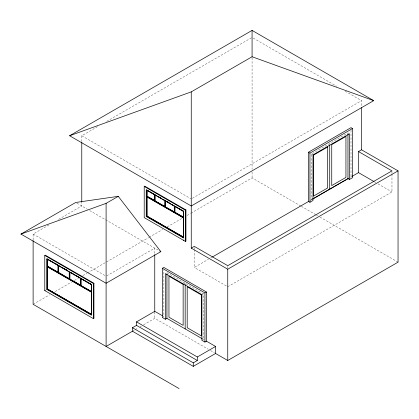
<?xml version="1.0" encoding="UTF-8"?>
<svg xmlns="http://www.w3.org/2000/svg" width="419" height="419" viewBox="0 0 419 419"><rect width="100%" height="100%" fill="white"/><g stroke="black" fill="none" stroke-linecap="round" stroke-linejoin="round"><path stroke-width="0.31" stroke-dasharray="2.1 1.57" d="M81.773 141.622L81.773 135.756L97.617 126.611M106.667 121.384L251.51 37.757M33.117 239.935L33.117 234.08L49.521 224.61M58.576 219.383L81.773 205.991L81.773 201.602M192.384 198.313L361.555 100.639L361.555 106.463M33.117 304.314L49.521 294.84M55.182 291.572L71.586 282.102M74.42 280.468L78.379 278.179M82.904 275.566L86.864 273.282M87.43 272.952L148.536 237.678M149.101 237.348L162.682 229.507M167.207 226.894L181.919 218.404M187.01 215.46L190.404 213.501M190.97 213.177L252.076 177.897L300.732 205.991M310.458 200.224L311.469 199.638L311.469 153.988L347.964 132.917L349.483 133.797M106.667 275.891L154.758 248.127L154.758 253.993M194.296 249.562L194.296 267.442L208.453 259.267M210.715 257.957L211.846 257.308M310.379 200.418L312.082 199.439M350.588 177.206L351.719 176.551M183.653 284.119L185.172 283.244M132.456 331.235L134.688 329.947M135.248 329.627L138.034 328.014M140.265 326.731L141.381 326.087M143.607 324.798L154.758 318.361L208.259 349.247M162.363 317.482L163.881 316.602L163.881 270.03M201.895 294.657L203.419 293.777L203.419 339.427L201.895 340.307M391.969 174.063L391.969 191.944L227.747 286.753L194.296 267.442M253.207 38.082L336.724 86.304M345.193 91.19L361.555 100.639M374.686 181.961L375.801 182.605M378.027 183.894L391.969 191.944M311.469 153.988L312.993 154.862M301.298 206.316L316.01 214.811M316.575 215.136L317.707 215.79M319.969 217.094L398.05 262.174M81.773 135.756L191.253 198.962M76.797 203.115L87.43 209.254M89.692 210.563L158.078 250.043M166.924 272.706L203.419 293.777M33.117 234.08L106.101 276.221M203.419 339.427L204.43 340.013M210.516 350.551L214.455 352.824M391.969 171.512L391.969 173.424M351.007 130.236L351.007 176.813M252.076 57.686L252.076 169.402M252.076 172.015L252.076 177.897M227.747 266.322L227.747 268.239M194.296 247.65L194.296 248.923M154.758 311.977L154.758 318.361"/><path stroke-width="0.63" d="M69.606 135.756L252.076 30.409L373.722 100.639L191.253 205.986L69.606 135.756L191.253 91.871L252.076 56.754L373.722 100.639M20.95 234.08L75.692 202.477L118.268 196.338L160.844 251.641L106.101 283.244L20.95 234.08L106.101 203.362L118.268 196.338M144.215 186.429L144.723 186.136L185.936 209.929L185.936 241.135L185.434 241.428L144.215 217.629L144.215 186.429L185.434 210.223L185.936 209.929M146.241 187.597L146.75 187.309M146.875 196.202L154.48 200.45L146.875 196.202L147.006 190.085M146.241 196.569L146.624 196.349M44.77 255.443L45.278 255.15L93.935 283.244L93.935 318.361L93.432 318.65L44.77 290.561L44.77 255.443L93.432 283.537L93.935 283.244M146.875 196.789L183.658 217.88L183.532 237.259L146.875 216.094L146.875 196.789L183.532 217.953L183.532 237.259M162.834 199.229L165.076 200.523L164.95 206.64L154.862 200.816L154.988 194.694M46.797 258.952L91.405 284.705L91.405 315.14L46.797 289.388L46.797 258.952L47.179 258.738L47.179 289.168L91.782 314.92M57.084 264.599L58.204 265.248L58.079 272.345L47.431 266.196L47.431 259.172L50.919 261.042M154.862 200.816L165.076 206.567M47.431 266.196L58.204 272.271M47.431 266.783L91.531 292.242L91.531 314.48L47.431 289.021L47.431 266.783L91.656 292.169M164.824 200.67L165.206 200.45M58.581 265.615L58.712 272.56L69.229 278.782L58.581 272.633L58.581 265.615L68.669 271.433M146.241 216.461L146.624 216.241L183.784 237.693L183.407 237.913L146.241 216.461L146.241 189.938L183.407 211.396L183.784 211.176M146.875 216.094L183.658 237.185M174.367 211.93L174.241 205.959L165.458 200.89L165.458 206.934L174.367 211.93L174.367 205.886M183.658 217.293L174.749 212.297L174.875 206.179L174.875 212.224L183.658 217.293L183.658 211.249L178.169 208.081M44.77 290.561L45.278 290.267M46.797 289.388L47.179 289.168M47.431 289.021L91.656 314.407M69.737 279.075L80.506 285.145L80.506 278.122L69.737 272.051L69.737 279.075L80.506 285.145M183.407 218.027L183.784 217.807M80.888 278.488L91.531 284.632L91.531 291.655L80.888 285.512L80.888 278.488L82.134 279.059M349.483 179.447L349.483 133.797L312.993 154.862L312.993 200.518L309.95 202.272L308.431 201.392L308.431 152.233L351.007 127.648L352.526 128.528L352.526 177.693L349.483 179.447L347.964 178.567L312.574 198.999M308.431 152.233L309.95 153.108L352.526 128.528M80.888 285.512L91.656 291.582M183.407 240.255L183.91 239.961M191.253 91.871L191.253 248.127L194.296 246.372L227.747 265.683L391.969 170.873L358.517 151.558L358.517 172.628L374.125 181.642M358.517 151.558L361.555 149.803L398.05 170.873L398.05 262.174L227.747 360.497L215.581 353.474L193.279 366.353L132.456 331.235L106.101 346.45L106.101 203.362M202.314 338.788L166.924 318.361L165.405 319.236L162.363 317.482L162.363 268.317L163.881 267.442L206.457 292.022L206.457 341.186L215.581 346.45L215.581 353.474M212.417 256.978L308.683 201.398M312.647 199.109L348.32 178.515M352.285 176.226L358.517 172.628M136.515 321.871L197.333 356.988L197.333 360.497L136.515 325.385L136.515 321.871L154.758 311.338L162.273 315.675M191.253 248.127L227.747 269.197L398.05 170.873M132.456 331.235L132.456 327.721L136.515 325.385M162.363 268.317L204.938 292.902L206.457 292.022M165.405 319.236L165.405 273.586L201.895 294.657L201.895 340.307L204.938 342.061L206.457 341.186M197.333 356.988L215.581 346.45M132.456 327.721L193.279 362.838L197.333 360.497M167.391 201.712L168.485 202.34M169.575 202.974L170.669 203.603M147.54 190.394L152.343 193.169M153.412 193.788L154.48 194.406M155.549 195.018L156.669 195.668M157.79 196.312L161.713 198.58M168.328 202.398L165.584 200.816L165.584 206.86M169.428 203.032L170.528 203.665M171.622 204.299L172.722 204.933M175.425 206.494L177.069 207.447M146.875 190.158L154.354 194.479L154.354 200.523M154.862 194.767L164.95 200.596L164.95 206.64M174.749 206.253L183.532 211.323L183.532 217.367M165.458 206.934L174.241 212.004M159.739 251.002L160.844 251.641M55.083 263.3L56.214 263.949M65.249 269.166L66.375 269.82M52.04 261.686L53.161 262.336M54.281 262.98L55.963 263.954M59.273 265.861L60.394 266.51M61.509 267.154L67.674 270.716M70.984 272.622L74.901 274.89M76.022 275.534L79.945 277.797M83.255 279.709L91.656 284.559M47.431 259.172L58.079 265.321L58.079 272.345M179.091 388.591L33.117 304.314L33.117 240.585M361.555 107.756L361.555 149.803M347.964 134.221L347.964 178.567M329.716 144.754L329.716 189.105M309.95 153.108L309.95 202.272M252.076 30.409L252.076 56.754M227.747 269.197L227.747 360.497M204.938 292.902L204.938 342.061M193.279 362.838L193.279 366.353M185.434 210.223L185.434 241.428M185.172 284.548L185.172 328.894M183.407 211.396L183.407 237.913M166.924 274.01L166.924 318.361M154.988 195.301L154.988 200.743M154.758 254.642L154.758 311.338M147.006 190.692L147.006 196.134M147.006 196.715L147.006 216.021M146.624 189.723L146.624 216.241M93.432 283.537L93.432 318.65M81.773 142.277L81.773 201.602M81.014 278.415L81.014 285.439M80.38 278.195L80.38 285.219M69.863 271.978L69.863 279.002M69.229 271.758L69.229 278.782M47.562 259.099L47.562 266.123M47.562 266.709L47.562 288.948M327.689 146.964L313.496 155.156L313.496 196.123L327.689 187.932L327.689 146.964M345.937 136.426L331.743 144.623L331.743 185.591L345.937 177.399L345.937 136.426M183.145 284.412L168.951 276.221L168.951 317.188L183.145 325.385L183.145 284.412M201.392 294.95L187.199 286.753L187.199 327.721L201.392 335.918L201.392 294.95"/></g></svg>
